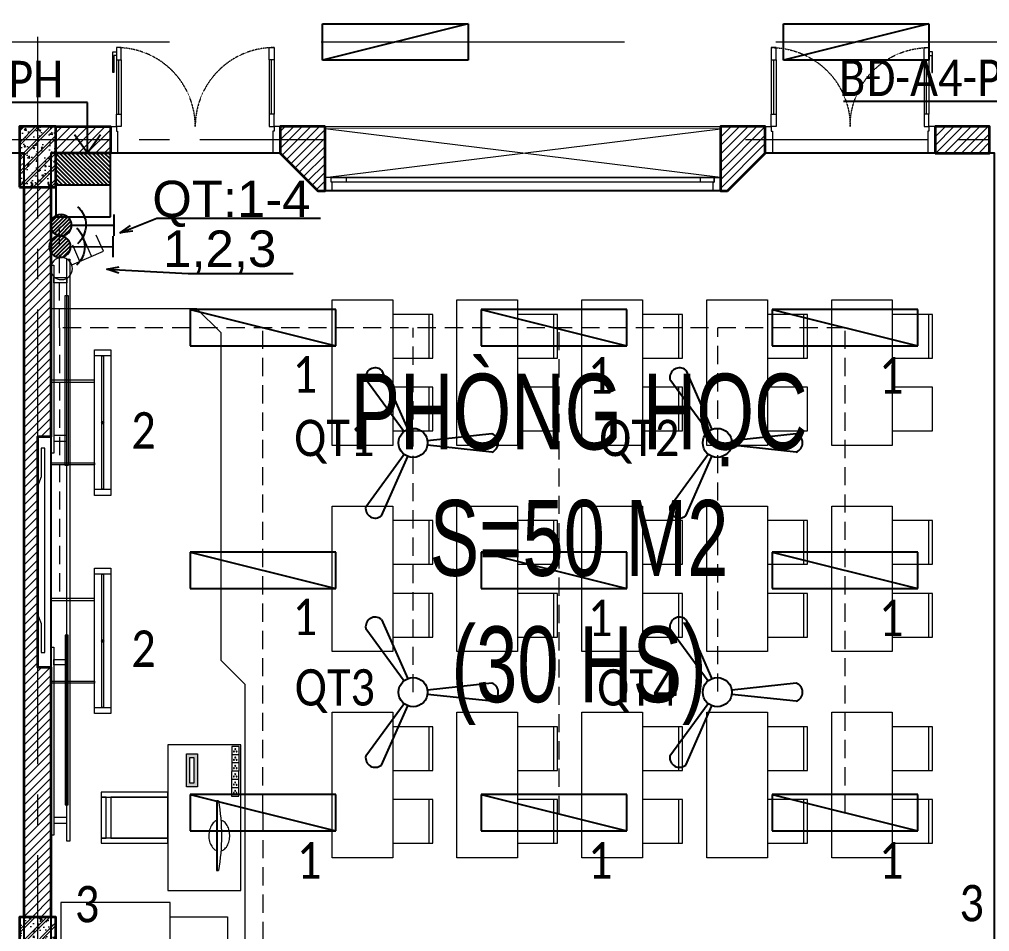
# Model space of a CAD drawing. Header units: millimetres. Extents: x 18326 to 214271, y -298828 to -198730.
# Drawn here: x 115197 to 123197, y -269109 to -261587 of the extents above; entities that cross this region are included whole.
import ezdxf
from ezdxf.enums import TextEntityAlignment as Align

# ---------------------------------------------------------------- set-up
doc = ezdxf.new("R2010")
doc.units = ezdxf.units.MM
doc.header["$LTSCALE"] = 20
doc.header["$MEASUREMENT"] = 0
for name, pattern in [('DASHED2', [0.375, 0.25, -0.125]), ('HIDDEN', [0.375, 0.25, -0.125]), ('xref LC GK$0$CENTER2', [1.125, 0.75, -0.125, 0.125, -0.125]), ('xref_mb.A4$0$HIDDEN', [0.375, 0.25, -0.125])]:
    doc.linetypes.add(name, pattern=pattern)
doc.layers.get('0').update_dxf_attribs({"lineweight": 0})
doc.layers.get('Defpoints').update_dxf_attribs({"color": 1, "lineweight": 25})
for name, color, linetype in [('!Cetech-TBD', 2, 'Continuous'), ('CDC-E', 2, 'Continuous'), ('CDC-E-Equip', 2, 'Continuous'), ('CDC-E-Note', 3, 'Continuous'), ('CETECH-E-Switch', 2, 'Continuous'), ('CETECH-TBD', 2, 'Continuous'), ('NETDEP', 2, 'Continuous'), ('TBD', 2, 'Continuous'), ('TEXT', 7, 'Continuous')]:
    doc.layers.add(name, color=color, linetype=linetype)
for name, color, linetype, lineweight in [('0.MAU XANH- DAY DIEN', 3, 'HIDDEN', 20), ('1.5 Thiết bị điện', 2, 'Continuous', 9), ('IBST-E-Chieu sang', 2, 'Continuous', 9), ('KV-Cay xanh', 78, 'Continuous', 5), ('KV-Dim', 14, 'Continuous', 9), ('KV-Text', 7, 'Continuous', 25), ('xref LC GK$0$KV-Net truc', 251, 'xref LC GK$0$CENTER2', 9), ('xref_mb.A4$0$1', 1, 'Continuous', 25), ('xref_mb.A4$0$KV-Cat be tong', 6, 'Continuous', 35), ('xref_mb.A4$0$KV-Cat tuong', 4, 'Continuous', 35), ('xref_mb.A4$0$KV-Cua', 34, 'Continuous', 13), ('xref_mb.A4$0$KV-Hatch', 179, 'Continuous', 5), ('xref_mb.A4$0$KV-Noi that', 35, 'Continuous', 9)]:
    doc.layers.add(name, color=color, linetype=linetype, lineweight=lineweight)
doc.styles.add('aa', font='vncc-sim.shx', dxfattribs={"width": 0.7})
doc.styles.add('AN - Arial', font='arial.ttf')
doc.styles.add('KT', font='vnsimli.shx', dxfattribs={"width": 0.72})
doc.styles.add('uv-abc', font='calibril.ttf', dxfattribs={"width": 0.85})
doc.styles.add('VN', font='arial.ttf', dxfattribs={"width": 0.7})
doc.dimstyles.new('A2-1-140', dxfattribs={"dimscale": 100, "dimtxt": 3, "dimasz": 1.5, "dimexe": 0.7, "dimexo": 0, "dimgap": 0.5, "dimtad": 1, "dimdec": 0, "dimrnd": 50, "dimzin": 13, "dimdsep": 46, "dimtxsty": 'KT', "dimblk1": 'ARCHTICK', "dimblk2": 'ARCHTICK', "dimsah": 1, "dimcen": 0, "dimdle": 0.7, "dimclrd": 1, "dimclre": 1, "dimclrt": 3, "dimadec": 0, "dimazin": 0, "dimtfac": 1.222222, "dimtdec": 0, "dimtix": 1, "dimtmove": 2, "dimatfit": 3, "dimldrblk": 'ARCHTICK', "dimfxl": 5, "dimfxlon": 1, "dimtolj": 1, "dimtzin": 13, "dimarcsym": 0})
doc.dimstyles.new('Dim DHKK', dxfattribs={"dimscale": 100, "dimtxt": 2, "dimasz": 1, "dimexe": 1, "dimexo": 1, "dimgap": 0.7, "dimtad": 1, "dimtoh": 1, "dimdec": 0, "dimzin": 12, "dimdsep": 46, "dimtxsty": 'aa', "dimblk": 'ARCHTICK', "dimcen": 1, "dimdle": 1, "dimclrd": 7, "dimclre": 7, "dimclrt": 1, "dimadec": 0, "dimazin": 0, "dimtfac": 1, "dimtdec": 0, "dimtofl": 0, "dimtmove": 2, "dimatfit": 3, "dimldrblk": 'OPEN90', "dimfxl": 1, "dimfxlon": 1, "dimtolj": 1, "dimtzin": 12, "dimarcsym": 0})

# ---------------------------------------------------------------- blocks, each defined once
blk = doc.blocks.new('T3RQƯ')
at = {"layer": 'KV-Text', "color": 8, "insert": (71258.5, -40413.5), "char_height": 625, "width": 7837.778, "attachment_point": 1, "style": 'VN'}
blk.add_mtext('\\A1;\\pxqc;PHÒNG HỌC\\PS=50 M2 \\P(30 HS)', dxfattribs=at)
blk = doc.blocks.new('t3')
at = {"layer": 'KV-Text', "color": 8, "xscale": 0.003999999956183369, "yscale": 0.003999999956183369, "zscale": 0.003999999956183369}
blk.add_blockref('T3RQƯ', (7.351, 232.338), dxfattribs=at)
blk = doc.blocks.new('_ARCHTICK')
at = {"color": 8, "const_width": 0.15}
blk.add_lwpolyline([(-0.5, -0.5), (0.5, 0.5)], dxfattribs=at)
blk = doc.blocks.new('pa6')
at = {"layer": 'CDC-E'}
h = blk.add_hatch(dxfattribs=at)
h.set_pattern_fill('ANSI31', scale=5)
h.set_pattern_definition([(45, (0, 0), (-11.2253, 11.2253), [])])
h.paths.add_polyline_path([(150, 175), (-150, 175), (-150, 0), (150, 0)])
for p, q in [((-150, 350), (150, 350)), ((-150, 0), (-150, 350)), ((150, 350), (150, 0)), ((-150, 175), (150, 175)), ((150, 0), (-150, 0))]:
    blk.add_line(p, q, dxfattribs=at)
blk = doc.blocks.new('*X544')
at = {"color": 0}
for p, q in [((11475.3, 51568.3), (11556.7, 51649.7)), ((11478.7, 51598.1), (11526.9, 51646.3)), ((11480.5, 51546.9), (11578.1, 51644.5)), ((11490, 51530), (11595, 51635)), ((11503.1, 51516.5), (11608.5, 51621.9)), ((11519.6, 51506.5), (11618.5, 51605.4)), ((11540.3, 51500.6), (11624.4, 51584.7)), ((11568.4, 51502.3), (11622.7, 51556.6))]:
    blk.add_line(p, q, dxfattribs=at)
blk = doc.blocks.new('S14')
at = {"layer": '!Cetech-TBD'}
for p, q in [((-75, 375), (75, 375)), ((0, 75), (0, 375))]:
    blk.add_line(p, q, dxfattribs=at)
blk.add_circle((0, 0), 75, dxfattribs=at)
blk.add_arc((0, 0), 175, 41.81031, 138.18969, dxfattribs=at)
blk.add_blockref('*X544', (-11550, -51575), dxfattribs=at)
blk = doc.blocks.new('q1')
at = {"layer": 'TBD', "linetype": 'ByBlock'}
for p, q in [((-75, 650.6), (-17.7, 118.7)), ((75, 650.6), (17.7, 118.7)), ((-600.9, -260.3), (-111.6, -44)), ((-525.9, -390.3), (-93.9, -74.7)), ((525.9, -390.3), (93.9, -74.7)), ((600.9, -260.3), (111.6, -44))]:
    blk.add_line(p, q, dxfattribs=at)
blk.add_circle((0, 0), 120, dxfattribs=at)
for centre, start, end in [((0, 622.9), 20.30283, 159.69717), ((-539.4, -311.4), 140.30283, 279.69717), ((539.4, -311.4), 260.30283, 39.69717)]:
    blk.add_arc(centre, 80, start, end, dxfattribs=at)
blk = doc.blocks.new('DEN CHIEU BANGTAOTHEM')
for p, q in [((-829, -694), (-829, -509)), ((-829, -509), (-759, -509)), ((-829, -694), (-829, -509)), ((-829, -509), (840, -509)), ((-759, -509), (-759, -694)), ((770, -694), (770, -509)), ((770, -509), (840, -509)), ((840, -509), (840, -694)), ((840, -509), (840, -694)), ((-759, -591), (770, -591)), ((-759, -612), (-759, -591)), ((770, -612), (-759, -612)), ((770, -591), (770, -612)), ((-759, -694), (-829, -694)), ((840, -694), (-829, -694)), ((840, -694), (770, -694))]:
    blk.add_line(p, q)
at = {"elevation": 0}
for points in [[(-458, -9), (-458, -509), (-479, -509), (-479, -9)], [(469, -9), (469, -509), (490, -509), (490, -9)]]:
    blk.add_lwpolyline(points, close=True, dxfattribs=at)
at = {"layer": 'Defpoints'}
blk.add_circle((5, -602), 9.3, dxfattribs=at)
blk = doc.blocks.new('Cong tac 3 - 1 chieu')
blk.add_line((50.2, 55.5), (214, 221.5))
for points in [[(214, 221.5), (298.8, 136.6)], [(152.9, 159), (237.7, 74.1)], [(90.9, 97.3), (175.8, 12.4)]]:
    blk.add_lwpolyline(points)
blk.add_circle((0, 0), 74.9)
blk = doc.blocks.new('*U585')
at = {"rotation": 326.1050187196441}
blk.add_blockref('Cong tac 3 - 1 chieu', (0, 0), dxfattribs=at)
blk = doc.blocks.new('l57')
at = {"layer": '!Cetech-TBD'}
for p, q in [((-600, 150), (600, 150)), ((600, 150), (-600, -150)), ((-600, -150), (-600, 150)), ((600, 150), (600, -150)), ((600, -150), (-600, -150))]:
    blk.add_line(p, q, dxfattribs=at)
blk = doc.blocks.new('xref LC GK$0$LC')
at = {"layer": 'xref LC GK$0$KV-Net truc', "color": 8, "ltscale": 100}
for points in [[(85000, 10099.8), (85000, -85478.5)], [(175586.7, -53750), (-10253.1, -53750)]]:
    blk.add_lwpolyline(points, dxfattribs=at)
blk = doc.blocks.new('xref_mb.A4$0$Module TX3')
at = {"layer": 'xref_mb.A4$0$KV-Hatch'}
h = blk.add_hatch(dxfattribs=at)
h.set_pattern_fill('ANSI31', color=8, scale=400)
h.set_pattern_definition([(45, (-131346.89, -70020.025), (-35.355339, 35.355339), [])])
h.paths.add_polyline_path([(110, -950), (110, -3010), (-110, -3010), (-110, 3010), (110, 3010), (110, 950), (0, 950), (0, -950)])
at = {"layer": 'xref_mb.A4$0$KV-Cat tuong', "color": 8}
blk.add_lwpolyline([(110, -950), (110, -3010), (-110, -3010), (-110, 3010), (110, 3010), (110, 950), (0, 950), (0, -950)], close=True, dxfattribs=at)
blk = doc.blocks.new('xref_mb.A4$0$A$Cb8bb0278')
at = {"color": 8}
blk.add_line((50, 155), (4750, 155), dxfattribs=at)
for points in [[(3242.5, 235), (3005, 235), (2927, 265), (1873, 265), (1795, 235), (1557.5, 235), (1557.5, 205), (3242.5, 205)], [(50, 155), (1600, 155), (1600, 130), (50, 130)], [(150, 25), (196, 25), (196, 130), (150, 130)], [(1500, 25), (1454, 25), (1454, 130), (1500, 130)], [(3200, 155), (4750, 155), (4750, 130), (3200, 130)], [(3300, 25), (3346, 25), (3346, 130), (3300, 130)], [(4650, 25), (4604, 25), (4604, 130), (4650, 130)], [(0, 25), (4800, 25), (4800, 0), (0, 0)], [(1700, 37.5), (300, 37.5), (300, 12.5), (1700, 12.5)], [(3100, 37.5), (4500, 37.5), (4500, 12.5), (3100, 12.5)]]:
    blk.add_lwpolyline(points, close=True, dxfattribs=at)
blk = doc.blocks.new('xref_mb.A4$0$ghe vi tinh giao vien')
at = {"color": 8}
for points in [[(-170, 0), (-170, 550), (-210, 550), (-210, 0)], [(170, 550), (-170, 550), (-170, 510), (170, 510)], [(210, 0), (210, 550), (170, 550), (170, 0)], [(170, 0), (170, 470), (-170, 470), (-170, 0)]]:
    blk.add_lwpolyline(points, close=True, dxfattribs=at)
blk = doc.blocks.new('xref_mb.A4$0$O cam HDMI')
at = {"layer": 'xref_mb.A4$0$KV-Noi that'}
h = blk.add_hatch(color=8, dxfattribs=at)
h.dxf.hatch_style = 1
h.paths.add_polyline_path([(-227, 108), (227, 108), (227, -47), (-227, -47)])
h.paths.add_polyline_path([(-176, 57), (176, 57), (176, 3), (-176, 3)], flags=16)
at = {"layer": 'xref_mb.A4$0$KV-Noi that', "color": 8}
for points in [[(-227, 108), (227, 108), (227, -47), (-227, -47)], [(-176, 57), (176, 57), (176, 3), (-176, 3)]]:
    blk.add_lwpolyline(points, close=True, dxfattribs=at)
blk = doc.blocks.new('xref_mb.A4$0$o dien 6d')
at = {"layer": 'xref_mb.A4$0$KV-Noi that', "color": 8}
for p, q in [((5842817.9, -64279), (5842817.9, -64329.4)), ((5842875.1, -64279), (5842875.1, -64329.4)), ((5842932.2, -64279), (5842932.2, -64329.4)), ((5842989.3, -64279), (5842989.3, -64329.4)), ((5843046.4, -64279), (5843046.4, -64329.4)), ((5843103.6, -64279), (5843103.6, -64329.4))]:
    blk.add_line(p, q, dxfattribs=at)
blk.add_lwpolyline([(5843103.6, -64279), (5843103.6, -64329.4), (5842760.8, -64329.4), (5842760.8, -64279)], close=True, dxfattribs=at)
for centre in [(5842783.2, -64295.7), (5842783.2, -64314.3), (5842798.6, -64305), (5842840.3, -64295.7), (5842840.3, -64314.3), (5842855.7, -64305), (5842897.4, -64295.7), (5842897.4, -64314.3), (5842912.8, -64305), (5842954.6, -64295.7), (5842954.6, -64314.3), (5842970, -64305), (5843011.7, -64295.7), (5843011.7, -64314.3), (5843027.1, -64305), (5843068.8, -64295.7), (5843068.8, -64314.3), (5843084.2, -64305)]:
    blk.add_ellipse(centre, major_axis=(3.23, 0), ratio=1, dxfattribs=at)
blk = doc.blocks.new('xref_mb.A4$0$PC')
at = {"color": 8}
for p, q in [((1897492.7, 244493.3, 0), (1897492.7, 245069.3, 0)), ((1897492.7, 245069.3, 0), (1897504.7, 245069.3, 0)), ((1897496.3, 244493.3, 0), (1897496.3, 245069.3, 0)), ((1897496.3, 245069.3, 0), (1897508.3, 245069.3, 0)), ((1897504.7, 244493.3, 0), (1897492.7, 244493.3, 0)), ((1897508.3, 244493.3, 0), (1897496.3, 244493.3, 0))]:
    blk.add_line(p, q, dxfattribs=at)
blk.add_arc((1895792.3, 244781.3, 0), 1740, 350.47272, 9.52728, dxfattribs=at)
for points, knots in [([(1897496.3, 244655.9, 0), (1897492.8, 244657, 0), (1897489.3, 244658.5, 0), (1897480.9, 244662.9, 0), (1897476.1, 244666.2, 0), (1897466.8, 244674.1, 0), (1897462.4, 244678.8, 0), (1897454.2, 244689.3, 0), (1897450.4, 244695.1, 0), (1897443.6, 244707.8, 0), (1897440.6, 244714.6, 0), (1897435.4, 244729.1, 0), (1897433.3, 244736.7, 0), (1897430.2, 244752.3, 0), (1897429.1, 244760.4, 0), (1897428, 244776.7, 0), (1897427.9, 244784.9, 0), (1897429, 244801.2, 0), (1897430, 244809.3, 0), (1897433.1, 244824.9, 0), (1897435.2, 244832.6, 0), (1897440.2, 244847.1, 0), (1897443.2, 244853.9, 0), (1897450, 244866.7, 0), (1897453.8, 244872.6, 0), (1897461.9, 244883.2, 0), (1897466.3, 244887.9, 0), (1897475.5, 244895.9, 0), (1897480.4, 244899.2, 0), (1897488.9, 244903.8, 0), (1897492.6, 244905.4, 0), (1897496.3, 244906.6, 0)], [0.220469, 0.220469, 0.220469, 0.220469, 0.351176, 0.351176, 0.538257, 0.538257, 0.725338, 0.725338, 0.912419, 0.912419, 1.099499, 1.099499, 1.28658, 1.28658, 1.473661, 1.473661, 1.660742, 1.660742, 1.847823, 1.847823, 2.034903, 2.034903, 2.221984, 2.221984, 2.409065, 2.409065, 2.596146, 2.596146, 2.783226, 2.783226, 2.921123, 2.921123, 2.921123, 2.921123]), ([(1897527.7, 244907.9, 0), (1897528.8, 244907.7, 0), (1897529.8, 244907.4, 0), (1897536, 244905.6, 0), (1897541, 244903.4, 0), (1897550.7, 244897.6, 0), (1897555.5, 244894, 0), (1897564.6, 244885.5, 0), (1897568.9, 244880.6, 0), (1897576.8, 244869.7, 0), (1897580.5, 244863.6, 0), (1897587, 244850.5, 0), (1897589.8, 244843.5, 0), (1897594.6, 244828.7, 0), (1897596.4, 244821, 0), (1897599.2, 244805.2, 0), (1897600.1, 244797.1, 0), (1897600.7, 244780.7, 0), (1897600.5, 244772.5, 0), (1897599.1, 244756.3, 0), (1897597.8, 244748.3, 0), (1897594.3, 244732.8, 0), (1897592, 244725.3, 0), (1897586.6, 244711.1, 0), (1897583.4, 244704.4, 0), (1897576.4, 244692.1, 0), (1897572.4, 244686.5, 0), (1897564, 244676.4, 0), (1897559.5, 244672, 0), (1897550.1, 244664.5, 0), (1897545.3, 244661.4, 0), (1897536.1, 244657.1, 0), (1897531.9, 244655.6, 0), (1897527.7, 244654.6, 0)], [3.30523, 3.30523, 3.30523, 3.30523, 3.344469, 3.344469, 3.531549, 3.531549, 3.71863, 3.71863, 3.905711, 3.905711, 4.092792, 4.092792, 4.279873, 4.279873, 4.466953, 4.466953, 4.654034, 4.654034, 4.841115, 4.841115, 5.028196, 5.028196, 5.215276, 5.215276, 5.402357, 5.402357, 5.589438, 5.589438, 5.776519, 5.776519, 5.963599, 5.963599, 6.119548, 6.119548, 6.119548, 6.119548])]:
    blk.add_open_spline(points, degree=3, knots=knots, dxfattribs=at)
blk = doc.blocks.new('xref_mb.A4$0$Module noi that PLH1')
at = {"color": 8}
for p, q in [((3102.9, 4874.2), (3102.9, 5234.2)), ((4132.9, 4874.2), (4132.9, 5234.2)), ((5162.9, 4874.2), (5162.9, 5234.2)), ((6192.9, 4874.2), (6192.9, 5234.2)), ((7222.9, 4874.2), (7222.9, 5234.2)), ((3102.9, 4274.2), (3102.9, 4634.2)), ((4132.9, 4274.2), (4132.9, 4634.2)), ((5162.9, 4274.2), (5162.9, 4634.2)), ((3102.9, 3174.2), (3102.9, 3534.2)), ((4132.9, 3174.2), (4132.9, 3534.2)), ((5162.9, 3174.2), (5162.9, 3534.2)), ((6192.9, 3174.2), (6192.9, 3534.2)), ((7222.9, 3174.2), (7222.9, 3534.2)), ((3102.9, 2574.2), (3102.9, 2934.2)), ((4132.9, 2574.2), (4132.9, 2934.2)), ((5162.9, 2574.2), (5162.9, 2934.2)), ((6192.9, 2574.2), (6192.9, 2934.2)), ((7222.9, 2574.2), (7222.9, 2934.2)), ((3102.9, 1474.2), (3102.9, 1834.2)), ((4132.9, 1474.2), (4132.9, 1834.2)), ((5162.9, 1474.2), (5162.9, 1834.2)), ((6192.9, 1474.2), (6192.9, 1834.2)), ((7222.9, 1474.2), (7222.9, 1834.2)), ((3102.9, 874.2), (3102.9, 1234.2)), ((4132.9, 874.2), (4132.9, 1234.2)), ((5162.9, 874.2), (5162.9, 1234.2)), ((6192.9, 874.2), (6192.9, 1234.2)), ((7222.9, 874.2), (7222.9, 1234.2))]:
    blk.add_line(p, q, dxfattribs=at)
for points in [[(2245, 6765), (5505, 6765), (5505, 6365), (2245, 6365)], [(2302.9, 5354.2), (2802.9, 5354.2), (2802.9, 4154.2), (2302.9, 4154.2)], [(3332.9, 5354.2), (3832.9, 5354.2), (3832.9, 4154.2), (3332.9, 4154.2)], [(4362.9, 5354.2), (4862.9, 5354.2), (4862.9, 4154.2), (4362.9, 4154.2)], [(5392.9, 5354.2), (5892.9, 5354.2), (5892.9, 4154.2), (5392.9, 4154.2)], [(6422.9, 5354.2), (6922.9, 5354.2), (6922.9, 4154.2), (6422.9, 4154.2)], [(2802.9, 4874.2), (3132.9, 4874.2), (3132.9, 5234.2), (2802.9, 5234.2)], [(3832.9, 4874.2), (4162.9, 4874.2), (4162.9, 5234.2), (3832.9, 5234.2)], [(4862.9, 4874.2), (5192.9, 4874.2), (5192.9, 5234.2), (4862.9, 5234.2)], [(5892.9, 4874.2), (6222.9, 4874.2), (6222.9, 5234.2), (5892.9, 5234.2)], [(6922.9, 4874.2), (7252.9, 4874.2), (7252.9, 5234.2), (6922.9, 5234.2)], [(2802.9, 4274.2), (3132.9, 4274.2), (3132.9, 4634.2), (2802.9, 4634.2)], [(3832.9, 4274.2), (4162.9, 4274.2), (4162.9, 4634.2), (3832.9, 4634.2)], [(4862.9, 4274.2), (5192.9, 4274.2), (5192.9, 4634.2), (4862.9, 4634.2)], [(5892.9, 4274.2), (6222.9, 4274.2), (6222.9, 4634.2), (5892.9, 4634.2)], [(6922.9, 4274.2), (7252.9, 4274.2), (7252.9, 4634.2), (6922.9, 4634.2)], [(2302.9, 3654.2), (2802.9, 3654.2), (2802.9, 2454.2), (2302.9, 2454.2)], [(3332.9, 3654.2), (3832.9, 3654.2), (3832.9, 2454.2), (3332.9, 2454.2)], [(4362.9, 3654.2), (4862.9, 3654.2), (4862.9, 2454.2), (4362.9, 2454.2)], [(5392.9, 3654.2), (5892.9, 3654.2), (5892.9, 2454.2), (5392.9, 2454.2)], [(6422.9, 3654.2), (6922.9, 3654.2), (6922.9, 2454.2), (6422.9, 2454.2)], [(2802.9, 3174.2), (3132.9, 3174.2), (3132.9, 3534.2), (2802.9, 3534.2)], [(3832.9, 3174.2), (4162.9, 3174.2), (4162.9, 3534.2), (3832.9, 3534.2)], [(4862.9, 3174.2), (5192.9, 3174.2), (5192.9, 3534.2), (4862.9, 3534.2)], [(5892.9, 3174.2), (6222.9, 3174.2), (6222.9, 3534.2), (5892.9, 3534.2)], [(6922.9, 3174.2), (7252.9, 3174.2), (7252.9, 3534.2), (6922.9, 3534.2)], [(2802.9, 2574.2), (3132.9, 2574.2), (3132.9, 2934.2), (2802.9, 2934.2)], [(3832.9, 2574.2), (4162.9, 2574.2), (4162.9, 2934.2), (3832.9, 2934.2)], [(4862.9, 2574.2), (5192.9, 2574.2), (5192.9, 2934.2), (4862.9, 2934.2)], [(5892.9, 2574.2), (6222.9, 2574.2), (6222.9, 2934.2), (5892.9, 2934.2)], [(6922.9, 2574.2), (7252.9, 2574.2), (7252.9, 2934.2), (6922.9, 2934.2)], [(2302.9, 1954.2), (2802.9, 1954.2), (2802.9, 754.2), (2302.9, 754.2)], [(3332.9, 1954.2), (3832.9, 1954.2), (3832.9, 754.2), (3332.9, 754.2)], [(4362.9, 1954.2), (4862.9, 1954.2), (4862.9, 754.2), (4362.9, 754.2)], [(5392.9, 1954.2), (5892.9, 1954.2), (5892.9, 754.2), (5392.9, 754.2)], [(6422.9, 1954.2), (6922.9, 1954.2), (6922.9, 754.2), (6422.9, 754.2)], [(2802.9, 1474.2), (3132.9, 1474.2), (3132.9, 1834.2), (2802.9, 1834.2)], [(3832.9, 1474.2), (4162.9, 1474.2), (4162.9, 1834.2), (3832.9, 1834.2)], [(4862.9, 1474.2), (5192.9, 1474.2), (5192.9, 1834.2), (4862.9, 1834.2)], [(5892.9, 1474.2), (6222.9, 1474.2), (6222.9, 1834.2), (5892.9, 1834.2)], [(6922.9, 1474.2), (7252.9, 1474.2), (7252.9, 1834.2), (6922.9, 1834.2)], [(2802.9, 874.2), (3132.9, 874.2), (3132.9, 1234.2), (2802.9, 1234.2)], [(3832.9, 874.2), (4162.9, 874.2), (4162.9, 1234.2), (3832.9, 1234.2)], [(4862.9, 874.2), (5192.9, 874.2), (5192.9, 1234.2), (4862.9, 1234.2)], [(5892.9, 874.2), (6222.9, 874.2), (6222.9, 1234.2), (5892.9, 1234.2)], [(6922.9, 874.2), (7252.9, 874.2), (7252.9, 1234.2), (6922.9, 1234.2)]]:
    blk.add_lwpolyline(points, close=True, dxfattribs=at)
at = {"layer": 'Defpoints', "color": 8}
blk.add_lwpolyline([(7765, -15), (7765, 6565), (5875, 6565), (5565, 6255), (2185, 6255), (1875, 6565), (-15, 6565), (-15, -15)], close=True, dxfattribs=at)
at = {"layer": 'xref_mb.A4$0$KV-Noi that', "color": 8}
for points in [[(-15, -15), (-15, 5285), (1185, 5285), (1385, 5085), (1385, 2385), (1585, 2185), (1585, -15)], [(950, 1685), (950, 485), (1550, 485), (1550, 1685)], [(967.4, 385), (67.4, 385), (67.4, -15), (967.4, -15)], [(967.4, 268), (1440.6, 268), (1440.6, -15), (967.4, -15)]]:
    blk.add_lwpolyline(points, close=True, dxfattribs=at)
at = {"color": 8, "rotation": 90}
blk.add_blockref('xref_mb.A4$0$A$Cb8bb0278', (140, 890), dxfattribs=at)
at = {"color": 8}
for name, p, xscale, yscale, zscale, rotation in [('xref_mb.A4$0$O cam HDMI', (1129.7, 1474.2), 0.6000000000000029, 0.6000000000000029, 0.6000000000000029, 270), ('xref_mb.A4$0$o dien 6d', (60152.8, -7010230.6), -1.200000000000005, 1.200000000000005, 1.200000000000002, 269.8486810506511)]:
    blk.add_blockref(name, p, dxfattribs=dict(at, xscale=xscale, yscale=yscale, zscale=zscale, rotation=rotation))
at = {"layer": 'xref_mb.A4$0$KV-Noi that', "color": 8, "rotation": 90}
blk.add_blockref('xref_mb.A4$0$ghe vi tinh giao vien', (950, 1085), dxfattribs=at)
at = {"layer": 'xref_mb.A4$0$KV-Noi that', "color": 8, "xscale": -1, "rotation": 180}
blk.add_blockref('xref_mb.A4$0$PC', (-1896141.3, 245718.2, 0), dxfattribs=at)
at = {"color": 8}
blk.add_wipeout([(2245, 6765), (2245, 6365), (5505, 6365), (5505, 6765)], dxfattribs=at)
for p, q in [((2245, 6365), (5505, 6765)), ((5505, 6365), (2245, 6765))]:
    blk.add_line(p, q, dxfattribs=at)
blk = doc.blocks.new('xref_mb.A4$0$cot30x50')
at = {"layer": 'xref_mb.A4$0$KV-Hatch'}
h = blk.add_hatch(dxfattribs=at)
h.set_pattern_fill('CHAU-01', color=8, scale=20, pattern_type=2)
h.set_pattern_definition([(50, (-921627.36, 59861.05), (143.45204, -12.55043), [15, -165]), (355, (-921627.36, 59861.05), (-27.75027, 150.43843), [12, -132]), (100.4514, (-921615.4, 59860.01), (115.70188, 137.88791), [12.74804, -140.22842]), (46.1842, (-921627.36, 59901.05), (213.44821, -33.1038), [22.5, -247.5]), (96.6356, (-921609.57, 59898.3), (186.93254, 194.82357), [19.12206, -210.3426]), (351.1842, (-921627.36, 59901.05), (186.9324, 194.82372), [18, -198]), (21, (-921607.36, 59891.05), (119.38141, -80.52378), [15, -165]), (326, (-921607.36, 59891.05), (48.66307, 145.03001), [12, -132]), (71.4514, (-921597.41, 59884.34), (168.04453, 64.5061), [12.74804, -140.22842]), (37.5, (-921627.36, 59861.054), (2.431971, 66.57877), [0, -130.4, 0, -134, 0, -132.5]), (7.5, (-921627.36, 59861.054), (52.613907, 78.882342), [0, -76.4, 0, -127.4, 0, -50.5]), (327.5, (-921671.96, 59861.054), (106.764487, -4.510974), [0, -50, 0, -156, 0, -207]), (317.5, (-921691.96, 59861.05), (116.637234, 20.020996), [0, -65, 0, -103.6, 0, -147]), (45, (-921627.36, 59861.054), (-60.104076, 60.104076), []), (45, (-921627.36, 59885.554), (-60.104076, 60.104076), [])])
h.paths.add_polyline_path([(-778331.6, 133391.1), (-778631.6, 133391.1), (-778631.6, 132891.1), (-778331.6, 132891.1)])
at = {"layer": 'xref_mb.A4$0$KV-Cat be tong', "color": 8}
blk.add_lwpolyline([(-778631.6, 132891.1), (-778331.6, 132891.1), (-778331.6, 133391.1), (-778631.6, 133391.1)], close=True, dxfattribs=at)
blk = doc.blocks.new('xref_mb.A4$0$DVCT3')
at = {"color": 8}
for p in [(1369387.9, -176209.6), (1369387.9, -182729.6)]:
    blk.add_blockref('xref_mb.A4$0$cot30x50', p, dxfattribs=at)
blk = doc.blocks.new('*U332')
at = {"color": 8, "linetype": 'Continuous'}
for p, q in [((70, 100), (70, 550)), ((1330, 100), (1330, 550))]:
    blk.add_line(p, q, dxfattribs=at)
at = {"color": 8}
for p, q in [((90, 550), (90, 100)), ((1310, 550), (1310, 100))]:
    blk.add_line(p, q, dxfattribs=at)
for points in [[(50, 550), (90, 550), (90, 650), (50, 650), (50, 550)], [(1350, 550), (1310, 550), (1310, 650), (1350, 650), (1350, 550)], [(50, 552.9), (50, 100)], [(1350, 552.9), (1350, 100)], [(50, 100), (90, 100), (90, 0), (50, 0), (50, 100)], [(1350, 100), (1310, 100), (1310, 0), (1350, 0), (1350, 100)]]:
    blk.add_lwpolyline(points, dxfattribs=at)
at = {"color": 8, "linetype": 'xref_mb.A4$0$HIDDEN', "ltscale": 0.2}
for points in [[(700, 0, 0.414214), (50, 650, 0.414214)], [(700, 0, -0.414214), (1350, 650, -0.414214)]]:
    blk.add_lwpolyline(points, format="xyb", dxfattribs=at)
at = {"color": 8}
for points in [[(21.7, 444.5), (21.7, 614.1), (50, 614.1), (50, 585.9), (27.4, 585.9), (27.4, 444.5)], [(0, 0), (50, 0), (50, -40), (60, -40), (60, -220), (0, -220)], [(1400, 0), (1350, 0), (1350, -40), (1340, -40), (1340, -220), (1400, -220)]]:
    blk.add_lwpolyline(points, close=True, dxfattribs=at)
blk = doc.blocks.new('*U345')
at = {"color": 8, "linetype": 'Continuous'}
for p, q in [((-110, 2000), (-110, -1140)), ((-220, 1885), (-220, -1035)), ((-180, -1035), (-180, 1885)), ((-220, -1200), (-110, -1200))]:
    blk.add_line(p, q, dxfattribs=at)
at = {"color": 8}
for points in [[(-220, 2060), (-110, 2060), (-110, 2000), (-110, 2000), (-110, 2000), (-180, 2000), (-180, 2010), (-220, 2010)], [(-220, -1200), (-110, -1200), (-110, -1140), (-110, -1140), (-110, -1140), (-180, -1140), (-180, -1150), (-220, -1150)]]:
    blk.add_lwpolyline(points, close=True, dxfattribs=at)
at = {"color": 8, "linetype": 'Continuous'}
for points in [[(-180, 2010), (-220, 2010), (-220, 1885), (-180, 1885)], [(-180, -1035), (-220, -1035), (-220, -1150), (-180, -1150)]]:
    blk.add_lwpolyline(points, close=True, dxfattribs=at)
blk = doc.blocks.new('xref_mb.A4$0$Module TX1')
at = {"layer": 'xref_mb.A4$0$KV-Hatch'}
h = blk.add_hatch(dxfattribs=at)
h.set_pattern_fill('ANSI31', color=8, scale=400, angle=180)
h.paths.add_polyline_path([(3400, 7849), (3850, 7849), (3850, 7629), (3400, 7629)])
h.paths.add_polyline_path([(-3400, 7849), (-3850, 7849), (-3850, 7629), (-3400, 7629)])
h.paths.add_polyline_path([(1630, 7629), (2000, 7629), (2000, 7849), (1690, 8159), (1630, 8159)])
h.paths.add_polyline_path([(-1690, 8159), (-2000, 7849), (-2000, 7629), (-1630, 7629), (-1630, 8159)])
at = {"layer": 'xref_mb.A4$0$KV-Cat tuong', "color": 8}
for points in [[(-1690, 8159), (-2000, 7849), (-2000, 7629), (-1630, 7629), (-1630, 8159)], [(1630, 7629), (2000, 7629), (2000, 7849), (1690, 8159), (1630, 8159)], [(-3400, 7849), (-3850, 7849), (-3850, 7629), (-3400, 7629)], [(3400, 7849), (3850, 7849), (3850, 7629), (3400, 7629)]]:
    blk.add_lwpolyline(points, close=True, dxfattribs=at)
at = {"layer": 'xref_mb.A4$0$KV-Noi that', "color": 8}
blk.add_lwpolyline([(-1630, 8049), (1630, 8049), (1630, 7629), (-1630, 7629)], close=True, dxfattribs=at)
at = {"layer": 'xref_mb.A4$0$KV-Cua', "color": 8, "xscale": -1}
for name, p, rotation in [('*U345', (-430, 8269), 270), ('*U332', (-3400, 7629), 180)]:
    blk.add_blockref(name, p, dxfattribs=dict(at, rotation=rotation))
at = {"layer": 'xref_mb.A4$0$KV-Cua', "color": 8, "rotation": 180}
blk.add_blockref('*U332', (3400, 7629), dxfattribs=at)

msp = doc.modelspace()

# ---------------------------------------------------------------- linework, layer by layer
at = {"layer": '0.MAU XANH- DAY DIEN', "linetype": 'DASHED2', "ltscale": 500}
msp.add_lwpolyline([(76435.3, -261772.9), (129723, -261772.9)], dxfattribs=at)
at = {"layer": '0.MAU XANH- DAY DIEN', "linetype": 'DASHED2', "ltscale": 30}
for points in [[(122005.2, -268129.5), (122005.2, -264129.5), (115527, -264129.5), (115527, -263277.3)], [(115527, -264129.5), (115527, -266363.5)], [(117205.2, -268129.5), (117205.2, -264129.5)], [(118443, -267135.5), (118443, -264129.5)], [(119647.8, -268140.2), (119647.9, -264140.2)], [(120956.2, -267130), (120956.2, -264129.5)], [(117205.2, -268129.5), (117205.2, -269224.7)]]:
    msp.add_lwpolyline(points, dxfattribs=at)

# ---------------------------------------------------------------- block references
at = {"yscale": 0.9999811998533592, "zscale": 0.9999811998533592}
for p, xscale in [((118296, -261772.9), 0.9999811998533592), ((122096.9, -261772.9), 0.9999811998533592), ((117205.2, -264129.5), -0.9999811998533592), ((119605.2, -264129.5), -0.9999811998533592), ((122005.2, -264129.5), -0.9999811998533592), ((117205.2, -266129.5), -0.9999811998533592), ((119605.2, -266129.5), -0.9999811998533592), ((122005.2, -266129.5), -0.9999811998533592), ((117205.2, -268129.5), -0.9999811998533592), ((119605.2, -268129.5), -0.9999811998533592), ((122005.2, -268129.5), -0.9999811998533592)]:
    msp.add_blockref('l57', p, dxfattribs=dict(at, xscale=xscale))
at = {"layer": '1.5 Thiết bị điện', "xscale": 0.7190646153845159, "yscale": 0.7190646153845159, "zscale": 0.7190646153845159, "rotation": 90.00000000000001}
for p in [(115450.4, -264915.9), (115450.4, -266715.9)]:
    msp.add_blockref('DEN CHIEU BANGTAOTHEM', p, dxfattribs=at)
at = {"layer": 'CDC-E-Equip', "xscale": -1.5, "yscale": 1.5, "zscale": 1.5, "rotation": 180}
msp.add_blockref('pa6', (115721.9, -262690), dxfattribs=at)
at = {"layer": 'CETECH-E-Switch', "ltscale": 30, "rotation": 269.9189953787706}
for p, xscale, yscale, zscale in [((115540.3, -263284.1), -1.170150617869477, 1.170150617869477, 1.170150617869477), ((115531.1, -263461), -1.170150617869478, 1.170150617869478, 1.170150617869478)]:
    msp.add_blockref('S14', p, dxfattribs=dict(at, xscale=xscale, yscale=yscale, zscale=zscale))
at = {"layer": 'CETECH-TBD', "ltscale": 1000, "rotation": 270}
for p in [(118443, -265079.8), (120951.5, -265079.8), (118443, -267135.5), (120951.5, -267135.5)]:
    msp.add_blockref('q1', p, dxfattribs=at)
at = {"layer": 'IBST-E-Chieu sang', "xscale": -1.212631576989025, "yscale": 1.212631576989025, "zscale": 1.212631576989025, "rotation": 214.5355579088519}
msp.add_blockref('*U585', (115543.9, -263642.2), dxfattribs=at)
at = {"layer": 'KV-Cay xanh', "color": 8, "xscale": 250, "yscale": 250, "zscale": 250}
msp.add_blockref('t3', (42796.9, -282180), dxfattribs=at)
at = {"layer": 'xref LC GK$0$KV-Net truc', "color": 8}
msp.add_blockref('xref LC GK$0$LC', (30346.9, -208830), dxfattribs=at)
at = {"layer": 'xref_mb.A4$0$KV-Cat tuong', "color": 8}
msp.add_blockref('xref_mb.A4$0$Module TX3', (115346.9, -265980), dxfattribs=at)

# ---------------------------------------------------------------- texts
at = {"layer": 'CDC-E-Note', "style": 'uv-abc', "width": 0.85}
for s, p in [('BĐ-A4-PH', (121955.5, -262069)), ('BĐ-A4-PH', (113965.5, -262079)), ('1', (117450.5, -264514.1)), ('1', (119885.5, -264522.8)), ('1', (122285.5, -264522.8)), ('2', (116119.7, -264976.4)), ('QT1', (117461.3, -265038.9)), ('QT2', (119976.6, -265038.9)), ('1', (117450.5, -266514.1)), ('1', (119885.5, -266522.8)), ('1', (122285.5, -266522.8)), ('2', (116119.7, -266776.4)), ('QT3', (117466, -267095.9)), ('QT4', (119959.6, -267095.9)), ('1', (117485.5, -268522.8)), ('1', (119885.5, -268522.8)), ('1', (122285.5, -268522.8)), ('3', (115654.4, -268882.9)), ('3', (122948.2, -268874.6))]:
    msp.add_text(s, height=300, dxfattribs=at).set_placement(p, align=Align.MIDDLE_LEFT)
at = {"layer": 'TEXT', "color": 2, "style": 'AN - Arial'}
for s, p in [('QT:1-4', (116292.8, -263217.6)), ('1,2,3', (116382.6, -263628))]:
    msp.add_text(s, height=300, dxfattribs=at).set_placement(p)

# ---------------------------------------------------------------- leaders
at = {"layer": 'KV-Dim', "color": 0}
for points in [[(115758.2, -262690), (115758.2, -262273.1), (114001.9, -262273.1)], [(123748.2, -262680), (123748.2, -262263.1), (121991.9, -262263.1)]]:
    msp.add_leader(points, dimstyle='A2-1-140', override={"dimgap": 0.5, "dimtad": 0, "dimclrd": 0, "dimldrblk": 'Open90'}, dxfattribs=at)
at = {"layer": 'NETDEP', "color": 2}
for points in [[(116029.1, -263348), (116329, -263227.5), (117680.5, -263225.6)], [(115917.3, -263647.8), (116589.4, -263682.7), (117455, -263682.7)]]:
    msp.add_leader(points, dimstyle='Dim DHKK', override={"dimgap": 1, "dimtad": 0, "dimldrblk": 'Open30'}, dxfattribs=at)

# ---------------------------------------------------------------- next in the draw order: block references
at = {"layer": 'xref_mb.A4$0$KV-Noi that', "color": 8}
for p in [(107471.9, -269255), (115471.9, -269255)]:
    msp.add_blockref('xref_mb.A4$0$Module noi that PLH1', p, dxfattribs=at)

# ---------------------------------------------------------------- next in the draw order: block references
at = {"layer": 'xref_mb.A4$0$1', "color": 8}
msp.add_blockref('xref_mb.A4$0$DVCT3', (-475559.4, -219651.5), dxfattribs=at)
at = {"layer": 'xref_mb.A4$0$KV-Cat tuong', "color": 8, "rotation": 180}
msp.add_blockref('xref_mb.A4$0$Module TX1', (119346.9, -254841), dxfattribs=at)
at = {"layer": 'xref_mb.A4$0$KV-Cat tuong', "color": 8}
msp.add_blockref('xref_mb.A4$0$Module TX3', (115346.9, -265980), dxfattribs=at)

doc.saveas('drawing.dxf')
